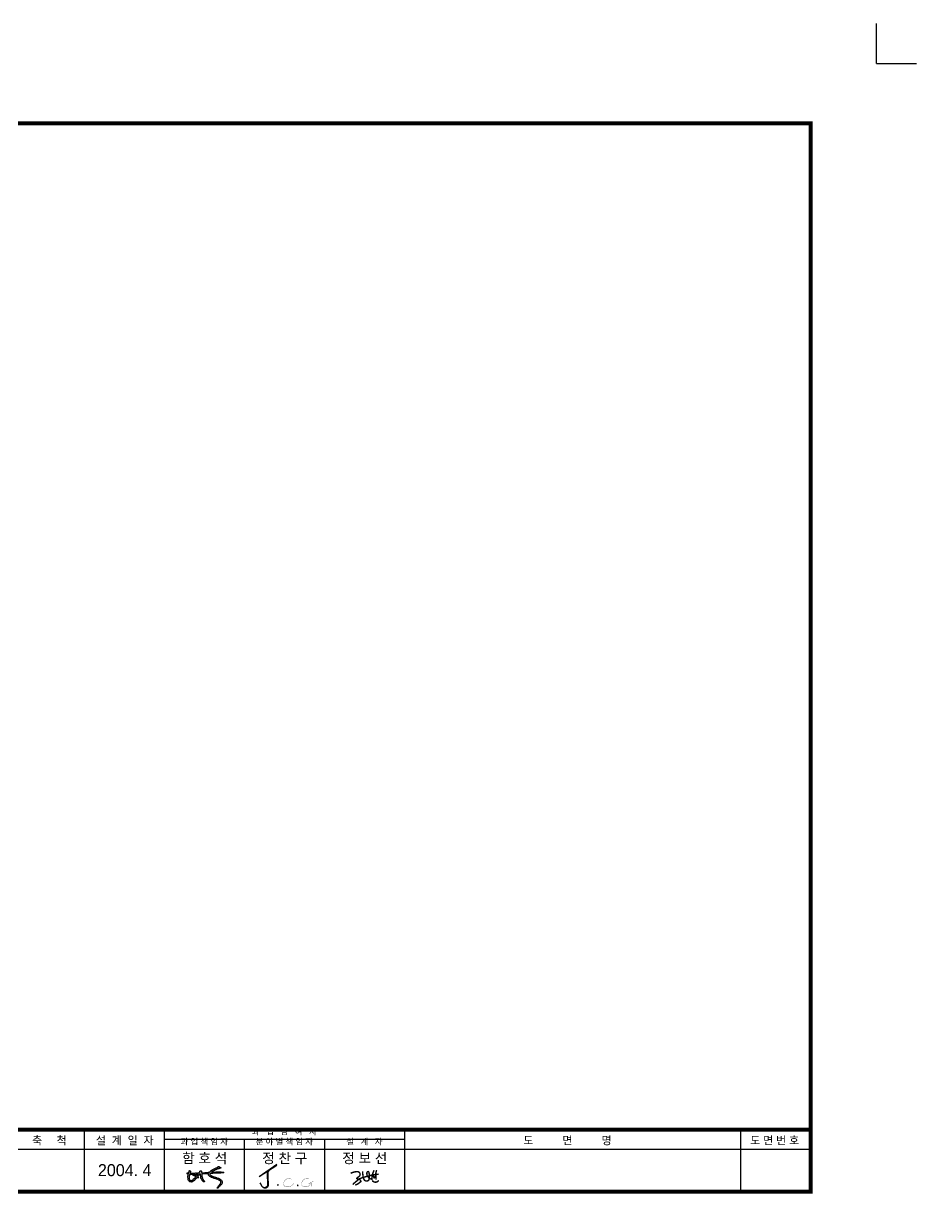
# Model space of a CAD drawing. Extents: x -20 to 861, y -20 to 614.
# Drawn here: x 415 to 861, y 29 to 614 of the extents above; entities that cross this region are included whole.
import ezdxf
from ezdxf.enums import TextEntityAlignment as Align

# ---------------------------------------------------------------- set-up
doc = ezdxf.new("R2010")
doc.units = 0
doc.header["$LTSCALE"] = 500
doc.header["$MEASUREMENT"] = 0
doc.layers.get('0').update_dxf_attribs({"linetype": 'CONTINUOUS'})
doc.layers.add('NOPRINT', color=7, linetype='CONTINUOUS')
doc.styles.add('GUN', font='Gngt_01.ttf')
doc.styles.add('STYLE2', font='H2HDRM.TTF')

# ---------------------------------------------------------------- blocks, each defined once
blk = doc.blocks.new('$PP')
at = {"layer": 'NOPRINT'}
for q in [(-20, 0), (0, -20)]:
    blk.add_line((0, 0), q, dxfattribs=at)

msp = doc.modelspace()

# ---------------------------------------------------------------- hatches: boundary and pattern name
at = {"linetype": 'CONTINUOUS'}
h = msp.add_hatch(color=256, dxfattribs=at)
h.paths.add_polyline_path([(512.98, 39.29), (513.07, 39.29), (513.19, 39.32), (513.51, 39.36), (513.7, 39.39), (513.82, 39.39), (513.92, 39.39), (514.04, 39.39), (514.12, 39.4), (514.19, 39.41), (514.28, 39.43), (514.32, 39.43), (514.47, 39.45), (514.54, 39.46), (514.61, 39.47), (514.64, 39.48), (514.67, 39.5), (514.68, 39.52), (514.69, 39.57), (514.68, 39.59), (514.66, 39.66), (514.63, 39.69), (514.58, 39.73), (514.31, 39.74), (514.25, 39.75), (514.17, 39.75), (513.89, 39.75), (513.7, 39.77), (513.54, 39.78), (513.34, 39.8), (513.05, 39.85), (512.84, 39.85), (512.51, 39.85), (511.58, 39.83), (511.29, 39.8), (510.98, 39.8), (510.71, 39.79), (510.6, 39.78), (510.42, 39.75), (510.3, 39.75), (509.8, 39.75), (509.68, 39.75), (509.51, 39.74), (509.45, 39.73), (509.15, 39.71), (509.02, 39.71), (508.85, 39.68), (508.79, 39.67), (508.72, 39.67), (508.61, 39.68), (508.59, 39.71), (508.62, 39.77), (508.69, 39.85), (508.82, 39.95), (508.86, 39.97), (509, 40.06), (509.16, 40.12), (509.4, 40.22), (509.51, 40.28), (509.62, 40.34), (509.69, 40.38), (509.81, 40.44), (509.92, 40.49), (509.99, 40.52), (510.1, 40.58), (510.23, 40.66), (510.32, 40.72), (510.38, 40.75), (510.51, 40.81), (510.66, 40.87), (510.81, 40.93), (510.93, 40.98), (511, 41.01), (511.15, 41.07), (511.28, 41.17), (511.35, 41.25), (511.59, 41.32), (511.77, 41.46), (512, 41.51), (512.05, 41.5), (512.12, 41.46), (512.22, 41.45), (512.31, 41.45), (512.4, 41.45), (512.51, 41.49), (512.58, 41.53), (512.61, 41.59), (512.64, 41.64), (512.67, 41.69), (512.78, 41.74), (512.82, 41.74), (512.96, 41.73), (513.06, 41.73), (513.22, 41.75), (513.26, 41.8), (513.26, 41.85), (513.25, 41.92), (513.19, 41.98), (513.12, 42.03), (513.02, 42.05), (512.96, 42.09), (512.87, 42.14), (512.81, 42.17), (512.75, 42.21), (512.67, 42.24), (512.6, 42.29), (512.58, 42.3), (512.53, 42.34), (512.43, 42.4), (512.37, 42.48), (512.28, 42.52), (512.23, 42.56), (512.18, 42.58), (512.1, 42.58), (511.98, 42.56), (511.87, 42.46), (511.84, 42.42), (511.78, 42.35), (511.75, 42.3), (511.71, 42.27), (511.66, 42.22), (511.61, 42.16), (511.57, 42.11), (511.39, 42.03), (510.91, 41.85), (510.2, 41.5), (509.87, 41.37), (509.59, 41.22), (509.35, 41.07), (509.09, 40.91), (508.76, 40.76), (508.59, 40.63), (508.33, 40.46), (508.22, 40.39), (508.11, 40.28), (508.02, 40.18), (507.61, 39.76), (507.44, 39.68), (507.29, 39.68), (507.26, 39.65), (507.07, 39.63), (506.79, 39.61), (506.55, 39.55), (506.37, 39.55), (505.81, 39.57), (505.51, 39.55), (505.37, 39.52), (505.22, 39.5), (503.93, 39.45), (503.89, 39.44), (503.84, 39.44), (503.76, 39.44), (503.73, 39.44), (503.7, 39.53), (503.68, 39.56), (503.65, 39.72), (503.65, 39.79), (503.65, 39.92), (503.58, 40.04), (503.57, 40.12), (503.52, 40.18), (503.38, 40.31), (503.31, 40.34), (503.19, 40.4), (503.1, 40.41), (503.06, 40.4), (503, 40.36), (502.9, 40.24), (502.85, 40.14), (502.81, 40.05), (502.78, 39.96), (502.71, 39.85), (502.65, 39.74), (502.58, 39.67), (502.45, 39.51), (502.42, 39.44), (502.36, 39.4), (502.3, 39.34), (502.18, 39.31), (502.1, 39.31), (501.95, 39.31), (501.78, 39.4), (501.64, 39.4), (501.54, 39.29), (501.44, 39.28), (501.22, 39.28), (501.02, 39.31), (500.87, 39.31), (500.83, 39.31), (500.74, 39.31), (500.48, 39.29), (500.26, 39.25), (500.09, 39.25), (499.9, 39.23), (499.66, 39.23), (499.42, 39.23), (499.23, 39.23), (499.18, 39.23), (499.07, 39.23), (499.02, 39.23), (498.85, 39.23), (498.66, 39.22), (498.59, 39.22), (498.22, 39.19), (498.18, 39.16), (498.12, 39.15), (498.02, 39.16), (497.97, 39.19), (497.93, 39.28), (497.92, 39.34), (497.97, 39.45), (498.03, 39.66), (498.11, 39.77), (498.15, 39.96), (498.09, 40.17), (497.9, 40.36), (497.73, 40.46), (497.61, 40.47), (497.52, 40.43), (497.47, 40.22), (497.45, 39.92), (497.29, 39.72), (497.21, 39.24), (497.19, 39.25), (497.09, 39.27), (496.96, 39.35), (496.89, 39.38), (496.78, 39.43), (496.59, 39.43), (496.56, 39.42), (496.51, 39.35), (496.48, 39.25), (496.48, 39.09), (496.48, 39.02), (496.48, 38.96), (496.55, 38.86), (496.59, 38.81), (496.64, 38.78), (496.71, 38.74), (496.79, 38.69), (496.87, 38.66), (496.96, 38.63), (496.96, 38.55), (496.94, 38.38), (496.87, 38.17), (496.79, 37.74), (496.79, 37.43), (496.79, 37.2), (496.87, 36.54), (496.87, 36.18), (496.97, 35.89), (497.09, 35.59), (497.24, 35.38), (497.51, 35.15), (497.83, 34.95), (498.43, 34.79), (498.77, 34.81), (499.08, 34.92), (499.29, 35.05), (499.71, 35.35), (500.04, 35.61), (500.3, 35.87), (500.64, 36.17), (500.83, 36.4), (501.09, 36.69), (501.45, 37.08), (501.51, 37.05), (501.57, 37.03), (501.64, 36.97), (501.73, 36.93), (501.83, 36.87), (501.93, 36.86), (501.99, 36.84), (502.06, 36.84), (502.15, 36.84), (502.22, 36.86), (502.21, 36.92), (502.16, 36.99), (502.09, 37.03), (501.96, 37.09), (501.83, 37.19), (501.79, 37.24), (501.73, 37.32), (501.76, 37.41), (501.89, 37.64), (501.96, 37.76), (502.08, 37.89), (502.21, 38.06), (502.25, 38.13), (502.34, 38.25), (502.38, 38.36), (502.5, 38.51), (502.61, 38.63), (502.69, 38.7), (502.79, 38.77), (502.85, 38.77), (502.9, 38.8), (502.96, 38.8), (503.02, 38.78), (503.06, 38.73), (503.12, 38.57), (503.15, 38.34), (503.21, 37.76), (503.27, 37.32), (503.35, 36.84), (503.57, 36.35), (503.82, 35.99), (503.98, 35.77), (503.98, 35.7), (503.96, 35.57), (503.95, 35.48), (504.38, 34.99), (504.55, 34.9), (504.67, 34.86), (504.77, 34.86), (504.84, 34.87), (504.93, 34.89), (504.99, 34.9), (505.03, 34.98), (505.03, 35.03), (505.02, 35.15), (505, 35.27), (504.92, 35.38), (504.77, 35.56), (504.64, 35.73), (504.51, 35.9), (504.38, 36.11), (504.22, 36.35), (504.13, 36.53), (504.09, 36.74), (504.03, 36.92), (503.96, 37.16), (503.86, 37.39), (503.8, 37.57), (503.76, 37.93), (503.74, 38.07), (503.74, 38.52), (503.71, 38.71), (503.79, 38.78), (503.92, 38.89), (504.12, 38.89), (504.32, 38.89), (504.87, 38.93), (505.24, 38.96), (505.54, 38.96), (506.37, 38.96), (506.53, 38.99), (506.71, 39.02), (506.87, 39.02), (507.03, 39.02), (507.15, 38.99), (507.15, 38.81), (507.1, 38.68), (507.1, 38.47), (507.18, 38.25), (507.29, 38.03), (507.45, 37.83), (507.64, 37.64), (507.83, 37.52), (508.09, 37.39), (508.6, 37.1), (508.81, 37.05), (509.52, 36.79), (509.7, 36.7), (509.83, 36.63), (510.14, 36.5), (510.7, 36.36), (511.08, 36.27), (511.53, 36.14), (511.66, 36.09), (511.75, 36.04), (511.85, 35.98), (511.93, 35.93), (512.12, 35.84), (512.32, 35.77), (512.42, 35.74), (512.65, 35.63), (512.82, 35.5), (512.99, 35.39), (513.03, 35.34), (513.16, 35.2), (513.25, 35.09), (513.25, 34.92), (513.25, 34.8), (513.25, 34.7), (513.25, 34.52), (513.23, 34.32), (513.1, 34.04), (512.86, 33.68), (512.56, 33.2), (512.24, 32.86), (511.87, 32.39), (511.68, 32.12), (511.53, 31.92), (511.46, 31.82), (511.48, 31.72), (511.54, 31.7), (511.6, 31.65), (511.64, 31.65), (511.77, 31.71), (511.83, 31.77), (511.98, 31.95), (512.29, 32.26), (512.48, 32.51), (512.71, 32.68), (512.92, 32.86), (513.15, 33.1), (513.32, 33.3), (513.61, 33.6), (513.77, 33.91), (513.91, 34.24), (513.94, 34.39), (513.96, 34.83), (513.97, 34.97), (513.83, 35.34), (513.59, 35.71), (513.18, 36.09), (512.88, 36.26), (512.58, 36.45), (512.37, 36.56), (512.17, 36.65), (511.85, 36.73), (511.3, 36.9), (511.03, 37.04), (510.84, 37.11), (510.7, 37.15), (510.44, 37.22), (509.88, 37.38), (509.68, 37.45), (509.62, 37.47), (509.39, 37.53), (509.21, 37.61), (508.82, 37.81), (508.63, 37.87), (508.53, 37.91), (508.38, 37.99), (508.33, 38.04), (508.1, 38.25), (507.98, 38.34), (507.89, 38.42), (507.88, 38.46), (507.84, 38.57), (507.81, 38.66), (507.79, 38.75), (507.78, 38.85), (507.83, 38.96), (507.89, 39.02), (507.94, 39.07), (507.99, 39.09), (508.18, 39.1), (508.41, 39.11), (508.9, 39.11), (509.03, 39.11), (509.19, 39.13), (509.46, 39.13), (509.71, 39.14), (509.88, 39.14), (510.19, 39.17), (510.36, 39.17), (510.59, 39.17), (510.71, 39.17), (510.95, 39.17), (511.04, 39.17), (511.07, 39.17), (511.18, 39.17), (511.26, 39.17), (511.39, 39.17), (511.51, 39.19), (511.69, 39.22), (511.8, 39.23), (511.89, 39.24), (512.04, 39.26), (512.11, 39.27), (512.21, 39.27), (512.61, 39.29), (512.71, 39.28), (512.85, 39.29)])
h.paths.add_polyline_path([(501.85, 38.68), (501.86, 38.62), (501.81, 38.57), (501.77, 38.54), (501.74, 38.51), (501.63, 38.4), (501.49, 38.18), (501.38, 38.05), (501.24, 37.9), (501.11, 37.76), (501.04, 37.75), (500.96, 37.78), (500.88, 37.8), (500.82, 37.83), (500.65, 37.9), (500.51, 37.96), (500.34, 38.06), (500.09, 38.15), (499.9, 38.26), (499.63, 38.39), (499.38, 38.51), (499.29, 38.57), (499.27, 38.57), (499.19, 38.62), (499.23, 38.63), (499.32, 38.62), (499.37, 38.6), (499.39, 38.6), (500.08, 38.63), (500.6, 38.62), (501.08, 38.64), (501.43, 38.66), (501.6, 38.69), (501.8, 38.68)], flags=16)
h.paths.add_polyline_path([(500.83, 37.49), (500.83, 37.4), (500.76, 37.33), (500.66, 37.22), (500.57, 37.1), (499.97, 36.56), (499.68, 36.3), (499.41, 36.04), (499.25, 35.91), (498.94, 35.69), (498.8, 35.61), (498.66, 35.55), (498.54, 35.53), (498.44, 35.51), (498.27, 35.52), (498.13, 35.54), (498.05, 35.56), (497.91, 35.62), (497.81, 35.67), (497.72, 35.76), (497.63, 35.86), (497.57, 35.97), (497.54, 36.15), (497.5, 36.31), (497.46, 36.42), (497.45, 36.76), (497.44, 37.01), (497.45, 37.29), (497.49, 37.61), (497.53, 38.01), (497.55, 38.17), (497.6, 38.54), (497.77, 38.54), (498.12, 38.53), (498.53, 38.52), (498.82, 38.5), (498.91, 38.47), (498.98, 38.41), (499.06, 38.35), (499.15, 38.33), (499.3, 38.24), (499.45, 38.13), (499.68, 38.03), (499.93, 37.93), (500.27, 37.76), (500.57, 37.61), (500.66, 37.58), (500.74, 37.56)], flags=16)

# ---------------------------------------------------------------- linework, layer by layer
for p, q in [((445, 61), (445, 30)), ((445, 61), (445, 30)), ((485, 61), (485, 30)), ((485, 61), (485, 30)), ((605, 61), (605, 30)), ((773, 61), (773, 30)), ((605, 56), (485, 56)), ((525, 56), (525, 30)), ((565, 56), (565, 30)), ((808, 51), (50, 51)), ((532.35, 37.53), (541.22, 43.64)), ((532.35, 37.53), (541.32, 43.16)), ((537.95, 41.05), (537.61, 40.7)), ((536.42, 38.59), (536.41, 38.28)), ((536.41, 38.28), (536.41, 37.96)), ((536.41, 37.96), (536.42, 37.62)), ((536.43, 38.88), (536.42, 38.59)), ((536.42, 37.62), (536.43, 37.27)), ((536.45, 39.16), (536.43, 38.88)), ((536.43, 37.27), (536.45, 36.91)), ((536.49, 39.41), (536.45, 39.16)), ((536.45, 36.91), (536.48, 36.54)), ((536.48, 36.54), (536.51, 36.17)), ((536.53, 39.65), (536.49, 39.41)), ((536.51, 36.17), (536.55, 35.8)), ((536.62, 39.9), (536.53, 39.65)), ((536.55, 35.8), (536.58, 35.44)), ((536.58, 35.44), (536.61, 35.08)), ((536.76, 40.17), (536.62, 39.9)), ((536.71, 38.69), (536.69, 38.4)), ((536.69, 38.4), (536.69, 38.09)), ((536.69, 38.09), (536.69, 37.77)), ((536.69, 37.77), (536.7, 37.43)), ((536.7, 37.43), (536.71, 37.09)), ((536.73, 38.97), (536.71, 38.69)), ((536.71, 37.09), (536.73, 36.73)), ((536.77, 39.23), (536.73, 38.97)), ((536.73, 36.73), (536.76, 36.36)), ((536.93, 40.4), (536.76, 40.17)), ((536.76, 36.36), (536.79, 35.99)), ((536.81, 39.47), (536.77, 39.23)), ((536.79, 35.99), (536.83, 35.62)), ((536.9, 39.71), (536.81, 39.47)), ((536.83, 35.62), (536.86, 35.25)), ((536.86, 35.25), (536.89, 34.9)), ((537.04, 39.99), (536.9, 39.71)), ((537.27, 40.31), (537.04, 39.99)), ((537.61, 40.7), (537.27, 40.31)), ((533.18, 33.84), (532.93, 34.35)), ((533.4, 33.41), (533.18, 33.84)), ((533.61, 33.06), (533.4, 33.41)), ((533.53, 33.17), (533.41, 33.4)), ((533.73, 32.82), (533.53, 33.17)), ((533.8, 32.78), (533.61, 33.06)), ((533.92, 32.55), (533.73, 32.82)), ((533.97, 32.56), (533.8, 32.78)), ((534.1, 32.33), (533.92, 32.55)), ((534.14, 32.39), (533.97, 32.56)), ((534.26, 32.16), (534.1, 32.33)), ((534.3, 32.27), (534.14, 32.39)), ((534.43, 32.03), (534.26, 32.16)), ((534.47, 32.17), (534.3, 32.27)), ((534.59, 31.93), (534.43, 32.03)), ((534.62, 32.08), (534.47, 32.17)), ((534.75, 31.86), (534.59, 31.93)), ((535.04, 31.94), (534.62, 32.08)), ((534.92, 31.81), (534.75, 31.86)), ((535.09, 31.77), (534.92, 31.81)), ((535.13, 31.93), (535.04, 31.94)), ((535.25, 31.75), (535.09, 31.77)), ((535.29, 31.95), (535.13, 31.93)), ((535.41, 31.75), (535.25, 31.75)), ((535.44, 31.97), (535.29, 31.95)), ((535.57, 31.76), (535.41, 31.75)), ((535.58, 32.01), (535.44, 31.97)), ((535.72, 31.79), (535.57, 31.76)), ((535.72, 32.06), (535.58, 32.01)), ((535.84, 32.12), (535.72, 32.06)), ((535.86, 31.83), (535.72, 31.79)), ((535.96, 32.19), (535.84, 32.12)), ((536, 31.88), (535.86, 31.83)), ((536.06, 32.27), (535.96, 32.19)), ((536.12, 31.94), (536, 31.88)), ((536.16, 32.36), (536.06, 32.27)), ((536.24, 32.01), (536.12, 31.94)), ((536.25, 32.46), (536.16, 32.36)), ((536.34, 32.09), (536.24, 32.01)), ((536.33, 32.57), (536.25, 32.46)), ((536.4, 32.68), (536.33, 32.57)), ((536.44, 32.17), (536.34, 32.09)), ((536.47, 32.8), (536.4, 32.68)), ((536.53, 32.27), (536.44, 32.17)), ((536.53, 32.94), (536.47, 32.8)), ((536.57, 33.09), (536.53, 32.94)), ((536.61, 32.38), (536.53, 32.27)), ((536.61, 33.25), (536.57, 33.09)), ((536.61, 35.08), (536.64, 34.74)), ((536.64, 33.44), (536.61, 33.25)), ((536.68, 32.5), (536.61, 32.38)), ((536.64, 34.74), (536.66, 34.43)), ((536.66, 33.64), (536.64, 33.44)), ((536.66, 34.43), (536.67, 34.14)), ((536.67, 33.88), (536.66, 33.64)), ((536.67, 34.14), (536.67, 33.88)), ((536.75, 32.62), (536.68, 32.5)), ((536.8, 32.75), (536.75, 32.62)), ((536.85, 32.9), (536.8, 32.75)), ((536.89, 33.07), (536.85, 32.9)), ((536.89, 34.9), (536.92, 34.56)), ((536.92, 33.25), (536.89, 33.07)), ((536.92, 34.56), (536.94, 34.24)), ((536.94, 33.46), (536.92, 33.25)), ((536.94, 34.24), (536.95, 33.95)), ((536.95, 33.69), (536.94, 33.46)), ((536.95, 33.95), (536.95, 33.69))]:
    msp.add_line(p, q)
at = {"const_width": 2}
msp.add_lwpolyline([(50, 30), (808, 30), (808, 564), (50, 564)], close=True, dxfattribs=at)
for points, const_width in [([(808, 61), (50, 61)], 2), ([(548.57, 36.15), (548.49, 36.23), (548.41, 36.31), (548.32, 36.38), (548.22, 36.45), (548.12, 36.51), (548.02, 36.57), (547.91, 36.62), (547.81, 36.66), (547.7, 36.69), (547.59, 36.71), (547.48, 36.72), (547.37, 36.73), (547.26, 36.72), (547.14, 36.71), (547.02, 36.68), (546.9, 36.65), (546.77, 36.61), (546.64, 36.56), (546.5, 36.5), (546.36, 36.43), (546.22, 36.35), (546.09, 36.27), (545.95, 36.17), (545.82, 36.07), (545.69, 35.96), (545.57, 35.84), (545.45, 35.72), (545.34, 35.59), (545.24, 35.45), (545.14, 35.31), (545.06, 35.16), (544.98, 35.01), (544.9, 34.86), (544.84, 34.7), (544.79, 34.54), (544.74, 34.39), (544.71, 34.23), (544.69, 34.07), (544.67, 33.92), (544.67, 33.77), (544.68, 33.62), (544.71, 33.48), (544.74, 33.35), (544.78, 33.22), (544.83, 33.1), (544.9, 32.99), (544.97, 32.89), (545.06, 32.8), (545.15, 32.72), (545.25, 32.65), (545.36, 32.59), (545.48, 32.54), (545.61, 32.5), (545.76, 32.46), (545.91, 32.43), (546.07, 32.41), (546.25, 32.39), (546.43, 32.38), (546.63, 32.38), (546.83, 32.38), (547.05, 32.4), (547.27, 32.43), (547.5, 32.48), (547.74, 32.54), (547.99, 32.62), (548.25, 32.72), (548.51, 32.86), (548.77, 33.03), (549.04, 33.26), (549.3, 33.54), (549.57, 33.88), (549.83, 34.29)], 0.114), ([(557.42, 36.42), (557.35, 36.49), (557.27, 36.55), (557.2, 36.6), (557.11, 36.64), (557.03, 36.67), (556.94, 36.69), (556.85, 36.71), (556.76, 36.72), (556.66, 36.73), (556.56, 36.74), (556.46, 36.74), (556.35, 36.73), (556.24, 36.72), (556.13, 36.71), (556.01, 36.68), (555.88, 36.65), (555.75, 36.61), (555.62, 36.56), (555.49, 36.5), (555.35, 36.43), (555.21, 36.35), (555.07, 36.27), (554.94, 36.17), (554.81, 36.07), (554.68, 35.96), (554.56, 35.84), (554.44, 35.72), (554.33, 35.59), (554.23, 35.45), (554.13, 35.31), (554.04, 35.16), (553.96, 35.01), (553.89, 34.86), (553.83, 34.7), (553.77, 34.54), (553.73, 34.39), (553.7, 34.23), (553.67, 34.07), (553.66, 33.92), (553.66, 33.77), (553.67, 33.62), (553.69, 33.48), (553.72, 33.35), (553.77, 33.22), (553.82, 33.1), (553.88, 32.99), (553.96, 32.89), (554.04, 32.8), (554.13, 32.72), (554.24, 32.65), (554.35, 32.59), (554.47, 32.54), (554.6, 32.5), (554.74, 32.46), (554.9, 32.43), (555.06, 32.41), (555.23, 32.39), (555.42, 32.38), (555.61, 32.38), (555.82, 32.38), (556.03, 32.4), (556.26, 32.43), (556.49, 32.48), (556.73, 32.54), (556.98, 32.62), (557.14, 32.7), (557.33, 32.89), (557.48, 33.05), (557.6, 33.18), (557.7, 33.31), (557.79, 33.45), (557.88, 33.62), (558, 33.84), (558.14, 34.12)], 0.114), ([(556.9, 33.79), (559.53, 35.23)], 0.114), ([(558.48, 34.64), (558.31, 31.79)], 0.114)]:
    msp.add_lwpolyline(points, dxfattribs=dict(const_width=const_width))
at = {"linetype": 'CONTINUOUS'}
msp.add_lwpolyline([(497.21, 39.24), (497.29, 39.72), (497.45, 39.92), (497.47, 40.22), (497.52, 40.43), (497.61, 40.47), (497.73, 40.46), (497.9, 40.36), (498.09, 40.17), (498.15, 39.96), (498.11, 39.77), (498.03, 39.66), (497.97, 39.45), (497.92, 39.34), (497.93, 39.28), (497.97, 39.19), (498.02, 39.16), (498.12, 39.15), (498.18, 39.16), (498.22, 39.19), (498.59, 39.22), (498.66, 39.22), (498.85, 39.23), (499.02, 39.23), (499.07, 39.23), (499.18, 39.23), (499.23, 39.23), (499.42, 39.23), (499.66, 39.23), (499.9, 39.23), (500.09, 39.25), (500.26, 39.25), (500.48, 39.29), (500.74, 39.31), (500.83, 39.31), (500.87, 39.31), (501.02, 39.31), (501.22, 39.28), (501.44, 39.28), (501.54, 39.29), (501.64, 39.4), (501.78, 39.4), (501.95, 39.31), (502.1, 39.31), (502.18, 39.31), (502.3, 39.34), (502.36, 39.4), (502.42, 39.44), (502.45, 39.51), (502.58, 39.67), (502.65, 39.74), (502.71, 39.85), (502.78, 39.96), (502.81, 40.05), (502.85, 40.14), (502.9, 40.24), (503, 40.36), (503.06, 40.4), (503.1, 40.41), (503.19, 40.4), (503.31, 40.34), (503.38, 40.31), (503.52, 40.18), (503.57, 40.12), (503.58, 40.04), (503.65, 39.92), (503.65, 39.79), (503.65, 39.72), (503.68, 39.56), (503.7, 39.53), (503.73, 39.44), (503.76, 39.44), (503.84, 39.44), (503.89, 39.44), (503.93, 39.45), (505.22, 39.5), (505.37, 39.52), (505.51, 39.55), (505.81, 39.57), (506.37, 39.55), (506.55, 39.55), (506.79, 39.61), (507.07, 39.63), (507.26, 39.65), (507.29, 39.68), (507.44, 39.68), (507.61, 39.76), (508.02, 40.18), (508.11, 40.28), (508.22, 40.39), (508.33, 40.46), (508.59, 40.63), (508.76, 40.76), (509.09, 40.91), (509.35, 41.07), (509.59, 41.22), (509.87, 41.37), (510.2, 41.5), (510.91, 41.85), (511.39, 42.03), (511.57, 42.11), (511.61, 42.16), (511.66, 42.22), (511.71, 42.27), (511.75, 42.3), (511.78, 42.35), (511.84, 42.42), (511.87, 42.46), (511.98, 42.56), (512.1, 42.58), (512.18, 42.58), (512.23, 42.56), (512.28, 42.52), (512.37, 42.48), (512.43, 42.4), (512.53, 42.34), (512.58, 42.3), (512.6, 42.29), (512.67, 42.24), (512.75, 42.21), (512.81, 42.17), (512.87, 42.14), (512.96, 42.09), (513.02, 42.05), (513.12, 42.03), (513.19, 41.98), (513.25, 41.92), (513.26, 41.85), (513.26, 41.8), (513.22, 41.75), (513.06, 41.73), (512.96, 41.73), (512.82, 41.74), (512.78, 41.74), (512.67, 41.69), (512.64, 41.64), (512.61, 41.59), (512.58, 41.53), (512.51, 41.49), (512.4, 41.45), (512.31, 41.45), (512.22, 41.45), (512.12, 41.46), (512.05, 41.5), (512, 41.51), (511.77, 41.46), (511.59, 41.32), (511.35, 41.25), (511.28, 41.17), (511.15, 41.07), (511, 41.01), (510.93, 40.98), (510.81, 40.93), (510.66, 40.87), (510.51, 40.81), (510.38, 40.75), (510.32, 40.72), (510.23, 40.66), (510.1, 40.58), (509.99, 40.52), (509.92, 40.49), (509.81, 40.44), (509.69, 40.38), (509.62, 40.34), (509.51, 40.28), (509.4, 40.22), (509.16, 40.12), (509, 40.06), (508.86, 39.97), (508.82, 39.95), (508.69, 39.85), (508.62, 39.77), (508.59, 39.71), (508.61, 39.68), (508.72, 39.67), (508.79, 39.67), (508.85, 39.68), (509.02, 39.71), (509.15, 39.71), (509.45, 39.73), (509.51, 39.74), (509.68, 39.75), (509.8, 39.75), (510.3, 39.75), (510.42, 39.75), (510.6, 39.78), (510.71, 39.79), (510.98, 39.8), (511.29, 39.8), (511.58, 39.83), (512.51, 39.85), (512.84, 39.85), (513.05, 39.85), (513.34, 39.8), (513.54, 39.78), (513.7, 39.77), (513.89, 39.75), (514.17, 39.75), (514.25, 39.75), (514.31, 39.74), (514.58, 39.73), (514.63, 39.69), (514.66, 39.66), (514.68, 39.59), (514.69, 39.57), (514.68, 39.52), (514.67, 39.5), (514.64, 39.48), (514.61, 39.47), (514.54, 39.46), (514.47, 39.45), (514.32, 39.43), (514.28, 39.43), (514.19, 39.41), (514.12, 39.4), (514.04, 39.39), (513.92, 39.39), (513.82, 39.39), (513.7, 39.39), (513.51, 39.36), (513.19, 39.32), (513.07, 39.29), (512.98, 39.29), (512.85, 39.29), (512.71, 39.28), (512.61, 39.29), (512.21, 39.27), (512.11, 39.27), (512.04, 39.26), (511.89, 39.24), (511.8, 39.23), (511.69, 39.22), (511.51, 39.19), (511.39, 39.17), (511.26, 39.17), (511.18, 39.17), (511.07, 39.17), (511.04, 39.17), (510.95, 39.17), (510.71, 39.17), (510.59, 39.17), (510.36, 39.17), (510.19, 39.17), (509.88, 39.14), (509.71, 39.14), (509.46, 39.13), (509.19, 39.13), (509.03, 39.11), (508.9, 39.11), (508.41, 39.11), (508.18, 39.1), (507.99, 39.09), (507.94, 39.07), (507.89, 39.02), (507.83, 38.96), (507.78, 38.85), (507.79, 38.75), (507.81, 38.66), (507.84, 38.57), (507.88, 38.46), (507.89, 38.42), (507.98, 38.34), (508.1, 38.25), (508.33, 38.04), (508.38, 37.99), (508.53, 37.91), (508.63, 37.87), (508.82, 37.81), (509.21, 37.61), (509.39, 37.53), (509.62, 37.47), (509.68, 37.45), (509.88, 37.38), (510.44, 37.22), (510.7, 37.15), (510.84, 37.11), (511.03, 37.04), (511.3, 36.9), (511.85, 36.73), (512.17, 36.65), (512.37, 36.56), (512.58, 36.45), (512.88, 36.26), (513.18, 36.09), (513.59, 35.71), (513.83, 35.34), (513.97, 34.97), (513.96, 34.83), (513.94, 34.39), (513.91, 34.24), (513.77, 33.91), (513.61, 33.6), (513.32, 33.3), (513.15, 33.1), (512.92, 32.86), (512.71, 32.68), (512.48, 32.51), (512.29, 32.26), (511.98, 31.95), (511.83, 31.77), (511.77, 31.71), (511.64, 31.65), (511.6, 31.65), (511.54, 31.7), (511.48, 31.72), (511.46, 31.82), (511.53, 31.92), (511.68, 32.12), (511.87, 32.39), (512.24, 32.86), (512.56, 33.2), (512.86, 33.68), (513.1, 34.04), (513.23, 34.32), (513.25, 34.52), (513.25, 34.7), (513.25, 34.8), (513.25, 34.92), (513.25, 35.09), (513.16, 35.2), (513.03, 35.34), (512.99, 35.39), (512.82, 35.5), (512.65, 35.63), (512.42, 35.74), (512.32, 35.77), (512.12, 35.84), (511.93, 35.93), (511.85, 35.98), (511.75, 36.04), (511.66, 36.09), (511.53, 36.14), (511.08, 36.27), (510.7, 36.36), (510.14, 36.5), (509.83, 36.63), (509.7, 36.7), (509.52, 36.79), (508.81, 37.05), (508.6, 37.1), (508.09, 37.39), (507.83, 37.52), (507.64, 37.64), (507.45, 37.83), (507.29, 38.03), (507.18, 38.25), (507.1, 38.47), (507.1, 38.68), (507.15, 38.81), (507.15, 38.99), (507.03, 39.02), (506.87, 39.02), (506.71, 39.02), (506.53, 38.99), (506.37, 38.96), (505.54, 38.96), (505.24, 38.96), (504.87, 38.93), (504.32, 38.89), (504.12, 38.89), (503.92, 38.89), (503.79, 38.78), (503.71, 38.71), (503.74, 38.52), (503.74, 38.07), (503.76, 37.93), (503.8, 37.57), (503.86, 37.39), (503.96, 37.16), (504.03, 36.92), (504.09, 36.74), (504.13, 36.53), (504.22, 36.35), (504.38, 36.11), (504.51, 35.9), (504.64, 35.73), (504.77, 35.56), (504.92, 35.38), (505, 35.27), (505.02, 35.15), (505.03, 35.03), (505.03, 34.98), (504.99, 34.9), (504.93, 34.89), (504.84, 34.87), (504.77, 34.86), (504.67, 34.86), (504.55, 34.9), (504.38, 34.99), (503.95, 35.48), (503.96, 35.57), (503.98, 35.7), (503.98, 35.77), (503.82, 35.99), (503.57, 36.35), (503.35, 36.84), (503.27, 37.32), (503.21, 37.76), (503.15, 38.34), (503.12, 38.57), (503.06, 38.73), (503.02, 38.78), (502.96, 38.8), (502.9, 38.8), (502.85, 38.77), (502.79, 38.77), (502.69, 38.7), (502.61, 38.63), (502.5, 38.51), (502.38, 38.36), (502.34, 38.25), (502.25, 38.13), (502.21, 38.06), (502.08, 37.89), (501.96, 37.76), (501.89, 37.64), (501.76, 37.41), (501.73, 37.32), (501.79, 37.24), (501.83, 37.19), (501.96, 37.09), (502.09, 37.03), (502.16, 36.99), (502.21, 36.92), (502.22, 36.86), (502.15, 36.84), (502.06, 36.84), (501.99, 36.84), (501.93, 36.86), (501.83, 36.87), (501.73, 36.93), (501.64, 36.97), (501.57, 37.03), (501.51, 37.05), (501.45, 37.08), (501.09, 36.69), (500.83, 36.4), (500.64, 36.17), (500.3, 35.87), (500.04, 35.61), (499.71, 35.35), (499.29, 35.05), (499.08, 34.92), (498.77, 34.81), (498.43, 34.79), (497.83, 34.95), (497.51, 35.15), (497.24, 35.38), (497.09, 35.59), (496.97, 35.89), (496.87, 36.18), (496.87, 36.54), (496.79, 37.2), (496.79, 37.43), (496.79, 37.74), (496.87, 38.17), (496.94, 38.38), (496.96, 38.55), (496.96, 38.63), (496.87, 38.66), (496.79, 38.69), (496.71, 38.74), (496.64, 38.78), (496.59, 38.81), (496.55, 38.86), (496.48, 38.96), (496.48, 39.02), (496.48, 39.09), (496.48, 39.25), (496.51, 39.35), (496.56, 39.42), (496.59, 39.43), (496.78, 39.43), (496.89, 39.38), (496.96, 39.35), (497.09, 39.27), (497.19, 39.25), (497.21, 39.24)], close=True, dxfattribs=at)
at = {"color": 7, "const_width": 0.72}
for points in [[(589.93, 40.68), (589.83, 40.49), (589.75, 40.34), (589.69, 40.23), (589.63, 40.14), (589.59, 40.07), (589.56, 40.01), (589.53, 39.96), (589.51, 39.92), (589.49, 39.86), (589.47, 39.81), (589.45, 39.75), (589.43, 39.68), (589.41, 39.62), (589.38, 39.55), (589.36, 39.48), (589.33, 39.41), (589.31, 39.34), (589.28, 39.27), (589.25, 39.19), (589.22, 39.12), (589.19, 39.05), (589.16, 38.98), (589.14, 38.91), (589.12, 38.84), (589.11, 38.77), (589.09, 38.7), (589.08, 38.62), (589.07, 38.55), (589.06, 38.47), (589.05, 38.38), (589.04, 38.3), (589.03, 38.2), (589.01, 38.1), (588.98, 37.99), (588.96, 37.88), (588.93, 37.77), (588.91, 37.65), (588.88, 37.54), (588.86, 37.42), (588.84, 37.3), (588.82, 37.19), (588.81, 37.07), (588.79, 36.96), (588.78, 36.84), (588.76, 36.71), (588.73, 36.58), (588.69, 36.44), (588.65, 36.29)], [(578.14, 39.12), (578.55, 39.32), (578.92, 39.47), (579.26, 39.6), (579.57, 39.7), (579.85, 39.78), (580.11, 39.83), (580.35, 39.87), (580.58, 39.9), (580.8, 39.93), (581, 39.94), (581.2, 39.95), (581.38, 39.95), (581.55, 39.94), (581.71, 39.92), (581.86, 39.9), (582, 39.86), (582.13, 39.81), (582.24, 39.75), (582.35, 39.68), (582.45, 39.6), (582.53, 39.51), (582.61, 39.42), (582.68, 39.32), (582.73, 39.22), (582.78, 39.11), (582.82, 39), (582.85, 38.88), (582.87, 38.77), (582.88, 38.65), (582.88, 38.54), (582.87, 38.43), (582.85, 38.32), (582.82, 38.22), (582.78, 38.12), (582.73, 38.02), (582.67, 37.93), (582.6, 37.84), (582.52, 37.75), (582.44, 37.67), (582.35, 37.59), (582.26, 37.51), (582.17, 37.43), (582.07, 37.36), (581.97, 37.28), (581.87, 37.21), (581.77, 37.14), (581.67, 37.07), (581.57, 37), (581.48, 36.92), (581.39, 36.85), (581.31, 36.79), (581.24, 36.72), (581.19, 36.66), (581.17, 36.6), (581.17, 36.55), (581.2, 36.5), (581.26, 36.46), (581.34, 36.42), (581.45, 36.39), (581.58, 36.36), (581.72, 36.33), (581.87, 36.29), (582.02, 36.26), (582.17, 36.22), (582.3, 36.17), (582.43, 36.11), (582.55, 36.06), (582.66, 35.99), (582.76, 35.92), (582.85, 35.85), (582.93, 35.77), (582.99, 35.7), (583.05, 35.61), (583.1, 35.53), (583.13, 35.45), (583.16, 35.38), (583.19, 35.3), (583.21, 35.24), (583.22, 35.18), (583.23, 35.13), (583.24, 35.09), (583.24, 35.06), (583.24, 35.03), (583.22, 35), (583.19, 34.97), (583.15, 34.93), (583.1, 34.88), (583.02, 34.82), (582.92, 34.74), (582.8, 34.65), (582.67, 34.54), (582.52, 34.43), (582.37, 34.31), (582.21, 34.19), (582.05, 34.07), (581.89, 33.96), (581.74, 33.85), (581.59, 33.75), (581.43, 33.66), (581.26, 33.57), (581.09, 33.5), (580.89, 33.43), (580.66, 33.36), (580.41, 33.31)], [(579.28, 33.45), (579.39, 33.65), (579.51, 33.83), (579.65, 33.98), (579.78, 34.12), (579.92, 34.24), (580.06, 34.36), (580.19, 34.46), (580.32, 34.56), (580.44, 34.66), (580.55, 34.75), (580.66, 34.84), (580.75, 34.93), (580.85, 35.01), (580.94, 35.09), (581.02, 35.16), (581.1, 35.22), (581.18, 35.28), (581.26, 35.34), (581.33, 35.39), (581.4, 35.44), (581.47, 35.48), (581.54, 35.53), (581.61, 35.59), (581.67, 35.65), (581.73, 35.71), (581.79, 35.78), (581.85, 35.86), (581.92, 35.93), (581.99, 36.01), (582.07, 36.09), (582.16, 36.17), (582.26, 36.24), (582.37, 36.31), (582.5, 36.37), (582.63, 36.43), (582.77, 36.49), (582.92, 36.55), (583.07, 36.6), (583.22, 36.66), (583.37, 36.71), (583.52, 36.77), (583.67, 36.82), (583.82, 36.87), (583.98, 36.93), (584.14, 36.98), (584.32, 37.04), (584.5, 37.1), (584.7, 37.16), (584.91, 37.22), (585.13, 37.29), (585.37, 37.36), (585.62, 37.42), (585.87, 37.49), (586.13, 37.56), (586.39, 37.63), (586.66, 37.71), (586.93, 37.78), (587.19, 37.85), (587.45, 37.91), (587.7, 37.98), (587.95, 38.04), (588.18, 38.1), (588.4, 38.15), (588.6, 38.2), (588.79, 38.24), (588.96, 38.28), (589.12, 38.31), (589.26, 38.34), (589.4, 38.36), (589.54, 38.38), (589.67, 38.4), (589.8, 38.43), (589.93, 38.45), (590.08, 38.47), (590.26, 38.5), (590.49, 38.53), (590.78, 38.57), (591.15, 38.6), (591.62, 38.65), (592.2, 38.7)], [(584.11, 40.12), (584.16, 39.48), (584.2, 38.96), (584.24, 38.52), (584.28, 38.17), (584.31, 37.89), (584.34, 37.66), (584.37, 37.48), (584.4, 37.33), (584.43, 37.19), (584.47, 37.07), (584.5, 36.97), (584.53, 36.87), (584.57, 36.78), (584.6, 36.69), (584.64, 36.59), (584.67, 36.5), (584.71, 36.4), (584.75, 36.29), (584.79, 36.19), (584.83, 36.08), (584.89, 35.97), (584.95, 35.86), (585.02, 35.76), (585.1, 35.67), (585.19, 35.59), (585.3, 35.51), (585.42, 35.45), (585.54, 35.39), (585.66, 35.34), (585.79, 35.31), (585.92, 35.28), (586.05, 35.27), (586.17, 35.27), (586.28, 35.27), (586.4, 35.29), (586.5, 35.31), (586.61, 35.34), (586.7, 35.38), (586.79, 35.42), (586.87, 35.46), (586.95, 35.5), (587.02, 35.55), (587.08, 35.61), (587.14, 35.68), (587.2, 35.75), (587.24, 35.84), (587.29, 35.95), (587.32, 36.07), (587.36, 36.22), (587.39, 36.38), (587.41, 36.56), (587.43, 36.75), (587.44, 36.96), (587.46, 37.19), (587.46, 37.43), (587.46, 37.68), (587.46, 37.94), (587.46, 38.21), (587.44, 38.48), (587.42, 38.74), (587.4, 38.98), (587.37, 39.21), (587.32, 39.42), (587.28, 39.6), (587.22, 39.74), (587.15, 39.85), (587.08, 39.93), (587.01, 39.98), (586.93, 40.01), (586.86, 40.03), (586.78, 40.02), (586.71, 40), (586.64, 39.97), (586.58, 39.92), (586.52, 39.87), (586.46, 39.82), (586.41, 39.75), (586.37, 39.68), (586.34, 39.6), (586.31, 39.53), (586.28, 39.44), (586.26, 39.36), (586.25, 39.28), (586.24, 39.2), (586.24, 39.13), (586.24, 39.06), (586.23, 38.99), (586.23, 38.93), (586.23, 38.89), (586.24, 38.84), (586.24, 38.8), (586.24, 38.77), (586.24, 38.73), (586.24, 38.7), (586.25, 38.65), (586.26, 38.6), (586.27, 38.55), (586.28, 38.48), (586.29, 38.41), (586.31, 38.34), (586.32, 38.27), (586.34, 38.19), (586.36, 38.12), (586.38, 38.06), (586.39, 38), (586.41, 37.95), (586.43, 37.9), (586.46, 37.85), (586.49, 37.8), (586.52, 37.75), (586.56, 37.69), (586.61, 37.63), (586.67, 37.57), (586.73, 37.5), (586.8, 37.42), (586.88, 37.35), (586.95, 37.27), (587.02, 37.19), (587.09, 37.12), (587.16, 37.04), (587.22, 36.97), (587.27, 36.91), (587.33, 36.85), (587.39, 36.78), (587.46, 36.72), (587.54, 36.66), (587.64, 36.6), (587.75, 36.53), (587.88, 36.47), (588.04, 36.4), (588.21, 36.33), (588.39, 36.27), (588.59, 36.22), (588.79, 36.18), (589, 36.15), (589.22, 36.14)], [(588.93, 35.58), (589.04, 35.43), (589.13, 35.31), (589.23, 35.2), (589.32, 35.12), (589.42, 35.05), (589.52, 34.99), (589.62, 34.94), (589.72, 34.89), (589.84, 34.85), (589.96, 34.81), (590.09, 34.77), (590.22, 34.74), (590.35, 34.72), (590.49, 34.71), (590.63, 34.7), (590.77, 34.7), (590.9, 34.72), (591.04, 34.75), (591.19, 34.8), (591.35, 34.88), (591.53, 34.99), (591.73, 35.14), (591.95, 35.34), (592.2, 35.58)], [(589.07, 38.27), (589.26, 37.99), (589.4, 37.76), (589.51, 37.58), (589.58, 37.44), (589.62, 37.34), (589.65, 37.27), (589.67, 37.21), (589.69, 37.16), (589.71, 37.12), (589.73, 37.08), (589.76, 37.04), (589.78, 37), (589.81, 36.97), (589.84, 36.95), (589.86, 36.92), (589.88, 36.9), (589.89, 36.89), (589.91, 36.87), (589.92, 36.87), (589.93, 36.87), (589.94, 36.87), (589.95, 36.88), (589.97, 36.9), (590, 36.92), (590.03, 36.95), (590.06, 36.99), (590.1, 37.03), (590.14, 37.08), (590.18, 37.14), (590.23, 37.2), (590.27, 37.27), (590.3, 37.35), (590.34, 37.43), (590.37, 37.52), (590.39, 37.62), (590.42, 37.72), (590.44, 37.83), (590.47, 37.95), (590.49, 38.07), (590.52, 38.2), (590.54, 38.34), (590.57, 38.48), (590.6, 38.62), (590.63, 38.76), (590.66, 38.9), (590.69, 39.03), (590.71, 39.15), (590.73, 39.27), (590.75, 39.37), (590.76, 39.45), (590.77, 39.53), (590.78, 39.6), (590.79, 39.66), (590.8, 39.71), (590.81, 39.76), (590.82, 39.81), (590.84, 39.85), (590.87, 39.89), (590.89, 39.94), (590.92, 39.98), (590.95, 40.02), (590.97, 40.07), (590.99, 40.11), (591.01, 40.16), (591.03, 40.22), (591.04, 40.27), (591.05, 40.33), (591.05, 40.37), (591.05, 40.4), (591.04, 40.42), (591.03, 40.42), (591.01, 40.4), (590.99, 40.35), (590.97, 40.28), (590.95, 40.19), (590.92, 40.08), (590.89, 39.97), (590.87, 39.84), (590.84, 39.71), (590.82, 39.57), (590.81, 39.44), (590.8, 39.31), (590.79, 39.18), (590.78, 39.06), (590.78, 38.94), (590.78, 38.81), (590.78, 38.7), (590.78, 38.58), (590.78, 38.47), (590.78, 38.35), (590.78, 38.25), (590.78, 38.14), (590.78, 38.04), (590.78, 37.94), (590.78, 37.84), (590.78, 37.75), (590.78, 37.67), (590.78, 37.58), (590.78, 37.5), (590.78, 37.42), (590.78, 37.34), (590.78, 37.26), (590.78, 37.18), (590.78, 37.09), (590.78, 37), (590.78, 36.9), (590.78, 36.79), (590.78, 36.67), (590.78, 36.53), (590.78, 36.38), (590.78, 36.2), (590.78, 36)]]:
    msp.add_lwpolyline(points, dxfattribs=at)
at = {"linetype": 'CONTINUOUS'}
for points in [[(497.6, 38.54), (497.55, 38.17), (497.53, 38.01), (497.49, 37.61), (497.45, 37.29), (497.44, 37.01), (497.45, 36.76), (497.46, 36.42), (497.5, 36.31), (497.54, 36.15), (497.57, 35.97), (497.63, 35.86), (497.72, 35.76), (497.81, 35.67), (497.91, 35.62), (498.05, 35.56), (498.13, 35.54), (498.27, 35.52), (498.44, 35.51), (498.54, 35.53), (498.66, 35.55), (498.8, 35.61), (498.94, 35.69), (499.25, 35.91), (499.41, 36.04), (499.68, 36.3), (499.97, 36.56), (500.57, 37.1), (500.66, 37.22), (500.66, 37.22), (500.76, 37.33), (500.76, 37.33), (500.83, 37.4), (500.83, 37.49), (500.83, 37.49), (500.83, 37.49), (500.74, 37.56), (500.66, 37.58), (500.57, 37.61), (500.27, 37.76), (499.93, 37.93), (499.68, 38.03), (499.45, 38.13), (499.3, 38.24), (499.15, 38.33), (499.06, 38.35), (499.06, 38.35), (498.98, 38.41), (498.91, 38.47), (498.82, 38.5), (498.53, 38.52), (498.12, 38.53), (497.77, 38.54), (497.6, 38.54)], [(499.39, 38.6), (500.08, 38.63), (500.6, 38.62), (501.08, 38.64), (501.43, 38.66), (501.6, 38.69), (501.8, 38.68), (501.85, 38.68), (501.86, 38.63), (501.85, 38.6), (501.81, 38.57), (501.77, 38.54), (501.74, 38.51), (501.63, 38.4), (501.49, 38.18), (501.38, 38.05), (501.24, 37.9), (501.11, 37.76), (501.04, 37.75), (500.96, 37.78), (500.88, 37.8), (500.82, 37.83), (500.65, 37.9), (500.51, 37.96), (500.34, 38.06), (500.09, 38.15), (499.9, 38.26), (499.63, 38.39), (499.38, 38.51), (499.29, 38.57), (499.27, 38.57), (499.19, 38.62), (499.23, 38.63), (499.32, 38.62), (499.37, 38.6), (499.39, 38.6)]]:
    msp.add_lwpolyline(points, dxfattribs=at)
for centre, start, end in [((541.81, 33.35), 0, 180), ((541.81, 33.35), 180, 0), ((551.7, 33.1), 0, 180), ((551.7, 33.1), 180, 0)]:
    msp.add_arc(centre, 0.157, start, end)
for points in [[(541.22, 43.64), (532.35, 37.53), (541.32, 43.16)], [(537.95, 41.05), (536.93, 40.4), (537.61, 40.7)], [(536.42, 38.59), (536.41, 38.28), (536.69, 38.4)], [(536.69, 38.4), (536.41, 38.28), (536.69, 38.09)], [(536.41, 38.28), (536.41, 37.96), (536.69, 38.09)], [(536.69, 38.09), (536.41, 37.96), (536.69, 37.77)], [(536.41, 37.96), (536.42, 37.62), (536.69, 37.77)], [(536.43, 38.88), (536.42, 38.59), (536.71, 38.69)], [(536.71, 38.69), (536.42, 38.59), (536.69, 38.4)], [(536.69, 37.77), (536.42, 37.62), (536.7, 37.43)], [(536.42, 37.62), (536.43, 37.27), (536.7, 37.43)], [(536.45, 39.16), (536.43, 38.88), (536.73, 38.97)], [(536.73, 38.97), (536.43, 38.88), (536.71, 38.69)], [(536.7, 37.43), (536.43, 37.27), (536.71, 37.09)], [(536.43, 37.27), (536.45, 36.91), (536.71, 37.09)], [(536.49, 39.41), (536.45, 39.16), (536.77, 39.23)], [(536.77, 39.23), (536.45, 39.16), (536.73, 38.97)], [(536.71, 37.09), (536.45, 36.91), (536.73, 36.73)], [(536.45, 36.91), (536.48, 36.54), (536.73, 36.73)], [(536.73, 36.73), (536.48, 36.54), (536.76, 36.36)], [(536.48, 36.54), (536.51, 36.17), (536.76, 36.36)], [(536.53, 39.65), (536.49, 39.41), (536.81, 39.47)], [(536.81, 39.47), (536.49, 39.41), (536.77, 39.23)], [(536.76, 36.36), (536.51, 36.17), (536.79, 35.99)], [(536.51, 36.17), (536.55, 35.8), (536.79, 35.99)], [(536.62, 39.9), (536.53, 39.65), (536.9, 39.71)], [(536.9, 39.71), (536.53, 39.65), (536.81, 39.47)], [(536.79, 35.99), (536.55, 35.8), (536.83, 35.62)], [(536.55, 35.8), (536.58, 35.44), (536.83, 35.62)], [(536.83, 35.62), (536.58, 35.44), (536.86, 35.25)], [(536.58, 35.44), (536.61, 35.08), (536.86, 35.25)], [(536.86, 35.25), (536.61, 35.08), (536.89, 34.9)], [(536.76, 40.17), (536.62, 39.9), (537.04, 39.99)], [(537.04, 39.99), (536.62, 39.9), (536.9, 39.71)], [(536.93, 40.4), (536.76, 40.17), (537.27, 40.31)], [(537.27, 40.31), (536.76, 40.17), (537.04, 39.99)], [(537.61, 40.7), (536.93, 40.4), (537.27, 40.31)], [(533.41, 33.4), (533.53, 33.17), (533.61, 33.06)], [(533.53, 33.17), (533.73, 32.82), (533.61, 33.06)], [(533.61, 33.06), (533.73, 32.82), (533.8, 32.78)], [(533.73, 32.82), (533.92, 32.55), (533.8, 32.78)], [(533.8, 32.78), (533.92, 32.55), (533.97, 32.56)], [(533.97, 32.56), (533.92, 32.55), (534.14, 32.39)], [(533.92, 32.55), (534.1, 32.33), (534.14, 32.39)], [(534.14, 32.39), (534.1, 32.33), (534.3, 32.27)], [(534.1, 32.33), (534.26, 32.16), (534.3, 32.27)], [(534.3, 32.27), (534.26, 32.16), (534.47, 32.17)], [(534.47, 32.17), (534.26, 32.16), (534.62, 32.08)], [(534.26, 32.16), (534.43, 32.03), (534.62, 32.08)], [(534.62, 32.08), (534.43, 32.03), (535.04, 31.94)], [(534.43, 32.03), (534.59, 31.93), (535.04, 31.94)], [(535.04, 31.94), (534.59, 31.93), (535.13, 31.93)], [(535.13, 31.93), (534.59, 31.93), (536, 31.88)], [(534.59, 31.93), (534.75, 31.86), (536, 31.88)], [(536, 31.88), (534.75, 31.86), (535.86, 31.83)], [(534.75, 31.86), (534.92, 31.81), (535.86, 31.83)], [(535.86, 31.83), (534.92, 31.81), (535.72, 31.79)], [(534.92, 31.81), (535.09, 31.77), (535.72, 31.79)], [(535.72, 31.79), (535.09, 31.77), (535.57, 31.76)], [(535.09, 31.77), (535.25, 31.75), (535.57, 31.76)], [(535.29, 31.95), (535.13, 31.93), (536.12, 31.94)], [(536.12, 31.94), (535.13, 31.93), (536, 31.88)], [(535.57, 31.76), (535.25, 31.75), (535.41, 31.75)], [(535.44, 31.97), (535.29, 31.95), (536.12, 31.94)], [(535.58, 32.01), (535.44, 31.97), (536.24, 32.01)], [(536.24, 32.01), (535.44, 31.97), (536.12, 31.94)], [(535.72, 32.06), (535.58, 32.01), (536.24, 32.01)], [(535.84, 32.12), (535.72, 32.06), (536.34, 32.09)], [(536.34, 32.09), (535.72, 32.06), (536.24, 32.01)], [(535.96, 32.19), (535.84, 32.12), (536.44, 32.17)], [(536.44, 32.17), (535.84, 32.12), (536.34, 32.09)], [(536.06, 32.27), (535.96, 32.19), (536.44, 32.17)], [(536.16, 32.36), (536.06, 32.27), (536.53, 32.27)], [(536.53, 32.27), (536.06, 32.27), (536.44, 32.17)], [(536.25, 32.46), (536.16, 32.36), (536.61, 32.38)], [(536.61, 32.38), (536.16, 32.36), (536.53, 32.27)], [(536.33, 32.57), (536.25, 32.46), (536.68, 32.5)], [(536.68, 32.5), (536.25, 32.46), (536.61, 32.38)], [(536.4, 32.68), (536.33, 32.57), (536.75, 32.62)], [(536.75, 32.62), (536.33, 32.57), (536.68, 32.5)], [(536.47, 32.8), (536.4, 32.68), (536.8, 32.75)], [(536.8, 32.75), (536.4, 32.68), (536.75, 32.62)], [(536.53, 32.94), (536.47, 32.8), (536.85, 32.9)], [(536.85, 32.9), (536.47, 32.8), (536.8, 32.75)], [(536.57, 33.09), (536.53, 32.94), (536.89, 33.07)], [(536.89, 33.07), (536.53, 32.94), (536.85, 32.9)], [(536.61, 33.25), (536.57, 33.09), (536.92, 33.25)], [(536.92, 33.25), (536.57, 33.09), (536.89, 33.07)], [(536.61, 35.08), (536.64, 34.74), (536.89, 34.9)], [(536.64, 33.44), (536.61, 33.25), (536.92, 33.25)], [(536.89, 34.9), (536.64, 34.74), (536.92, 34.56)], [(536.64, 34.74), (536.66, 34.43), (536.92, 34.56)], [(536.66, 33.64), (536.64, 33.44), (536.94, 33.46)], [(536.94, 33.46), (536.64, 33.44), (536.92, 33.25)], [(536.92, 34.56), (536.66, 34.43), (536.94, 34.24)], [(536.66, 34.43), (536.67, 34.14), (536.94, 34.24)], [(536.67, 33.88), (536.66, 33.64), (536.95, 33.69)], [(536.95, 33.69), (536.66, 33.64), (536.94, 33.46)], [(536.94, 34.24), (536.67, 34.14), (536.95, 33.95)], [(536.67, 34.14), (536.67, 33.88), (536.95, 33.95)], [(536.95, 33.95), (536.67, 33.88), (536.95, 33.69)]]:
    msp.add_solid(points, dxfattribs=at)

# ---------------------------------------------------------------- block references
at = {"rotation": 180}
msp.add_blockref('$PP', (841, 594), dxfattribs=at)

# ---------------------------------------------------------------- texts
for s, height, style, p in [('과   업   참   여   자', 3, 'STYLE2', (545, 58.5)), ('축     척', 4, 'STYLE2', (427.57, 53.57)), ('설  계  일  자', 4, 'STYLE2', (465.22, 53.57)), ('과 업 책 임 자', 3, 'STYLE2', (505, 53.5)), ('분 야 별 책 임 자', 3, 'STYLE2', (545, 53.5)), ('설   계   자', 3, 'STYLE2', (585, 53.5)), ('도          면          명', 4, 'STYLE2', (686.5, 53.57)), ('도 면 번 호', 4, 'STYLE2', (790.07, 53.57)), ('함 호 석', 5, 'GUN', (505.22, 44.2)), ('정 찬 구', 5, 'GUN', (545.22, 44.2)), ('정 보 선', 5, 'GUN', (585.22, 44.2)), ('2004. 4', 6, 'GUN', (465.22, 37.72))]:
    msp.add_text(s, height=height, dxfattribs=dict(style=style)).set_placement(p, align=Align.CENTER)

doc.saveas('drawing.dxf')
